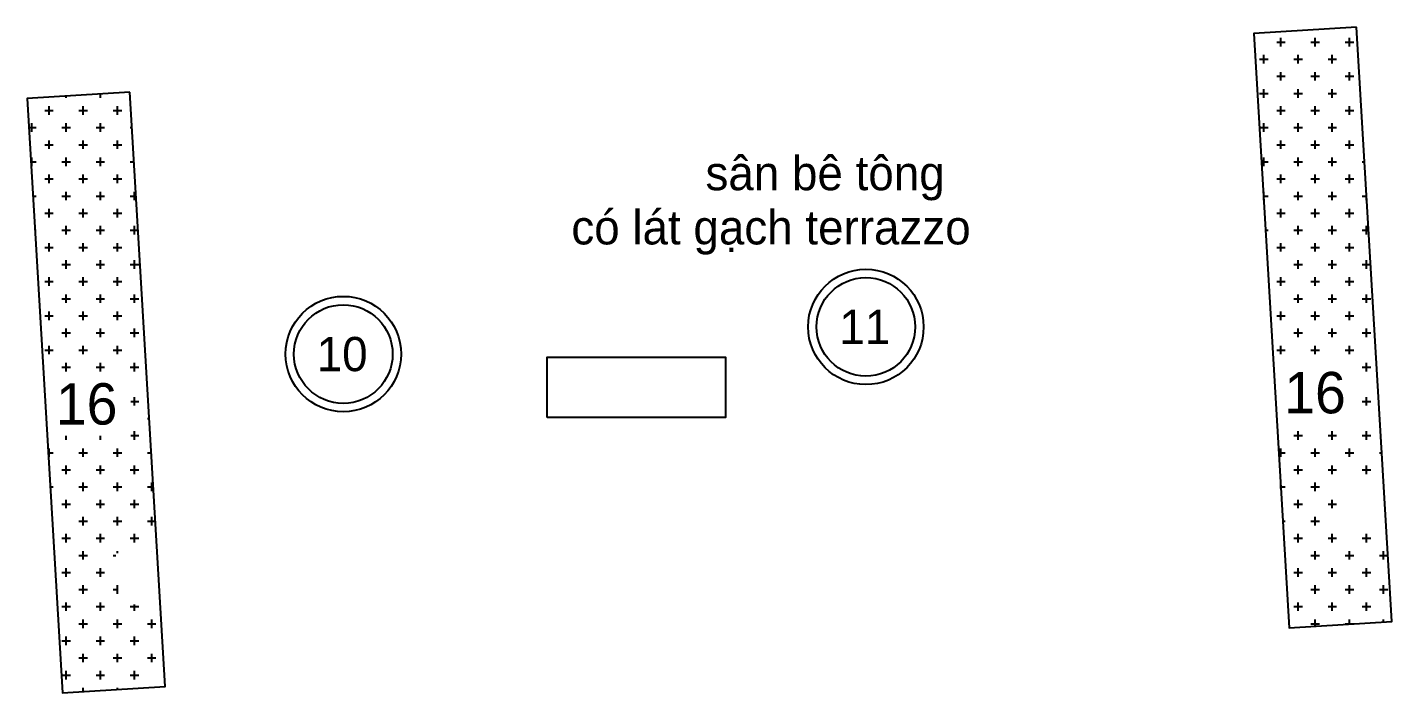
# Model space of a CAD drawing. Extents: x -31423 to 1909503, y -2344077 to 1640342.
# Drawn here: x 67490 to 107362, y -355189 to -335742 of the extents above; entities that cross this region are included whole.
import ezdxf

# ---------------------------------------------------------------- set-up
doc = ezdxf.new("R2010")
doc.units = 0
for name, color, linetype in [('Level 14', 7, 'Continuous'), ('Level 20', 7, 'Continuous'), ('Level 26', 7, 'Continuous'), ('Level 27', 7, 'Continuous'), ('Level 36', 7, 'Continuous')]:
    doc.layers.add(name, color=color, linetype=linetype)

# ---------------------------------------------------------------- blocks, each defined once
blk = doc.blocks.new('1234')
at = {"layer": 'Level 27'}
blk.add_lwpolyline([(-4831, 2), (-4831, 3920), (6737, 3920), (6737, 2)], close=True, dxfattribs=at)

msp = doc.modelspace()

# ---------------------------------------------------------------- linework, layer by layer
at = {"layer": 'Level 14'}
for p, q in [((104125, -336299), (104125, -336049)), ((105125, -336299), (105125, -336049)), ((105625, -335799), (105625, -335784)), ((106125, -336299), (106125, -336049)), ((104000, -336174), (104250, -336174)), ((105000, -336174), (105250, -336174)), ((106000, -336174), (106250, -336174)), ((103500, -336674), (103750, -336674)), ((103625, -336799), (103625, -336549)), ((104500, -336674), (104750, -336674)), ((104625, -336799), (104625, -336549)), ((105500, -336674), (105750, -336674)), ((105625, -336799), (105625, -336549)), ((104000, -337174), (104250, -337174)), ((104125, -337299), (104125, -337049)), ((105000, -337174), (105250, -337174)), ((105125, -337299), (105125, -337049)), ((106000, -337174), (106250, -337174)), ((106125, -337299), (106125, -337049)), ((69625, -337799), (69625, -337693)), ((103500, -337674), (103750, -337674)), ((103625, -337799), (103625, -337549)), ((104500, -337674), (104750, -337674)), ((104625, -337799), (104625, -337549)), ((105500, -337674), (105750, -337674)), ((105625, -337799), (105625, -337549)), ((68125, -338299), (68125, -338049)), ((68625, -337799), (68625, -337752)), ((69125, -338299), (69125, -338049)), ((70125, -338299), (70125, -338049)), ((104125, -338299), (104125, -338049)), ((105125, -338299), (105125, -338049)), ((106125, -338299), (106125, -338049)), ((68000, -338174), (68250, -338174)), ((69000, -338174), (69250, -338174)), ((70000, -338174), (70250, -338174)), ((104000, -338174), (104250, -338174)), ((105000, -338174), (105250, -338174)), ((106000, -338174), (106250, -338174)), ((67541, -338674), (67750, -338674)), ((67625, -338799), (67625, -338549)), ((68500, -338674), (68750, -338674)), ((68625, -338799), (68625, -338549)), ((69500, -338674), (69750, -338674)), ((69625, -338799), (69625, -338549)), ((70500, -338674), (70546, -338674)), ((103500, -338674), (103750, -338674)), ((103625, -338799), (103625, -338549)), ((104500, -338674), (104750, -338674)), ((104625, -338799), (104625, -338549)), ((105500, -338674), (105750, -338674)), ((105625, -338799), (105625, -338549)), ((106500, -338674), (106504, -338674)), ((68000, -339174), (68250, -339174)), ((68125, -339299), (68125, -339049)), ((69000, -339174), (69250, -339174)), ((69125, -339299), (69125, -339049)), ((70000, -339174), (70250, -339174)), ((70125, -339299), (70125, -339049)), ((104000, -339174), (104250, -339174)), ((104125, -339299), (104125, -339049)), ((105000, -339174), (105250, -339174)), ((105125, -339299), (105125, -339049)), ((106000, -339174), (106250, -339174)), ((106125, -339299), (106125, -339049)), ((67601, -339674), (67750, -339674)), ((67625, -339799), (67625, -339549)), ((68500, -339674), (68750, -339674)), ((68625, -339799), (68625, -339549)), ((69500, -339674), (69750, -339674)), ((69625, -339799), (69625, -339549)), ((70500, -339674), (70606, -339674)), ((103558, -339674), (103750, -339674)), ((103625, -339799), (103625, -339549)), ((104500, -339674), (104750, -339674)), ((104625, -339799), (104625, -339549)), ((105500, -339674), (105750, -339674)), ((105625, -339799), (105625, -339549)), ((106500, -339674), (106563, -339674)), ((68125, -340299), (68125, -340049)), ((69125, -340299), (69125, -340049)), ((70125, -340299), (70125, -340049)), ((104125, -340299), (104125, -340049)), ((105125, -340299), (105125, -340049)), ((106125, -340299), (106125, -340049)), ((68000, -340174), (68250, -340174)), ((69000, -340174), (69250, -340174)), ((70000, -340174), (70250, -340174)), ((104000, -340174), (104250, -340174)), ((105000, -340174), (105250, -340174)), ((106000, -340174), (106250, -340174)), ((67660, -340674), (67750, -340674)), ((68500, -340674), (68750, -340674)), ((68625, -340799), (68625, -340549)), ((69500, -340674), (69750, -340674)), ((69625, -340799), (69625, -340549)), ((70500, -340674), (70665, -340674)), ((70625, -340799), (70625, -340549)), ((103618, -340674), (103750, -340674)), ((103625, -340799), (103625, -340549)), ((104500, -340674), (104750, -340674)), ((104625, -340799), (104625, -340549)), ((105500, -340674), (105750, -340674)), ((105625, -340799), (105625, -340549)), ((106500, -340674), (106623, -340674)), ((106625, -340799), (106625, -340710)), ((68000, -341174), (68250, -341174)), ((68125, -341299), (68125, -341049)), ((69000, -341174), (69250, -341174)), ((69125, -341299), (69125, -341049)), ((70000, -341174), (70250, -341174)), ((70125, -341299), (70125, -341049)), ((104000, -341174), (104250, -341174)), ((104125, -341299), (104125, -341049)), ((105000, -341174), (105250, -341174)), ((105125, -341299), (105125, -341049)), ((106000, -341174), (106250, -341174)), ((106125, -341299), (106125, -341049)), ((67719, -341674), (67750, -341674)), ((68500, -341674), (68750, -341674)), ((68625, -341799), (68625, -341549)), ((69500, -341674), (69750, -341674)), ((69625, -341799), (69625, -341549)), ((70500, -341674), (70725, -341674)), ((70625, -341799), (70625, -341549)), ((103677, -341674), (103750, -341674)), ((104500, -341674), (104750, -341674)), ((104625, -341799), (104625, -341549)), ((105500, -341674), (105750, -341674)), ((105625, -341799), (105625, -341549)), ((106500, -341674), (106682, -341674)), ((106625, -341799), (106625, -341549)), ((68125, -342299), (68125, -342049)), ((69125, -342299), (69125, -342049)), ((70125, -342299), (70125, -342049)), ((104125, -342299), (104125, -342049)), ((105125, -342299), (105125, -342049)), ((106125, -342299), (106125, -342049)), ((68000, -342174), (68250, -342174)), ((69000, -342174), (69250, -342174)), ((70000, -342174), (70250, -342174)), ((104000, -342174), (104250, -342174)), ((105000, -342174), (105250, -342174)), ((106000, -342174), (106250, -342174)), ((68500, -342674), (68750, -342674)), ((68625, -342799), (68625, -342549)), ((69500, -342674), (69750, -342674)), ((69625, -342799), (69625, -342549)), ((70500, -342674), (70750, -342674)), ((70625, -342799), (70625, -342549)), ((103736, -342674), (103750, -342674)), ((104500, -342674), (104750, -342674)), ((104625, -342799), (104625, -342549)), ((105500, -342674), (105750, -342674)), ((105625, -342799), (105625, -342549)), ((106500, -342674), (106742, -342674)), ((106625, -342799), (106625, -342549)), ((68000, -343174), (68250, -343174)), ((68125, -343299), (68125, -343049)), ((69000, -343174), (69250, -343174)), ((69125, -343299), (69125, -343049)), ((70000, -343174), (70250, -343174)), ((70125, -343299), (70125, -343049)), ((104000, -343174), (104250, -343174)), ((104125, -343299), (104125, -343049)), ((105000, -343174), (105250, -343174)), ((105125, -343299), (105125, -343049)), ((106000, -343174), (106250, -343174)), ((106125, -343299), (106125, -343049)), ((68500, -343674), (68750, -343674)), ((68625, -343799), (68625, -343549)), ((69500, -343674), (69750, -343674)), ((69625, -343799), (69625, -343549)), ((70500, -343674), (70750, -343674)), ((70625, -343799), (70625, -343549)), ((104500, -343674), (104750, -343674)), ((104625, -343799), (104625, -343549)), ((105500, -343674), (105750, -343674)), ((105625, -343799), (105625, -343549)), ((106500, -343674), (106750, -343674)), ((106625, -343799), (106625, -343549)), ((68125, -344299), (68125, -344049)), ((69125, -344299), (69125, -344049)), ((70125, -344299), (70125, -344049)), ((104125, -344299), (104125, -344049)), ((105125, -344299), (105125, -344049)), ((106125, -344299), (106125, -344049)), ((68000, -344174), (68250, -344174)), ((69000, -344174), (69250, -344174)), ((70000, -344174), (70250, -344174)), ((104000, -344174), (104250, -344174)), ((105000, -344174), (105250, -344174)), ((106000, -344174), (106250, -344174)), ((68500, -344674), (68750, -344674)), ((68625, -344799), (68625, -344549)), ((69500, -344674), (69750, -344674)), ((69625, -344799), (69625, -344549)), ((70500, -344674), (70750, -344674)), ((70625, -344799), (70625, -344549)), ((104500, -344674), (104750, -344674)), ((104625, -344799), (104625, -344549)), ((105500, -344674), (105750, -344674)), ((105625, -344799), (105625, -344549)), ((106500, -344674), (106750, -344674)), ((106625, -344799), (106625, -344549)), ((68000, -345174), (68250, -345174)), ((68125, -345299), (68125, -345049)), ((69000, -345174), (69250, -345174)), ((69125, -345299), (69125, -345049)), ((70000, -345174), (70250, -345174)), ((70125, -345299), (70125, -345049)), ((104000, -345174), (104250, -345174)), ((104125, -345299), (104125, -345049)), ((105000, -345174), (105250, -345174)), ((105125, -345299), (105125, -345049)), ((106000, -345174), (106250, -345174)), ((106125, -345299), (106125, -345049)), ((68500, -345674), (68750, -345674)), ((68625, -345799), (68625, -345549)), ((69500, -345674), (69750, -345674)), ((69625, -345799), (69625, -345549)), ((70500, -345674), (70750, -345674)), ((70625, -345799), (70625, -345549)), ((106500, -345674), (106750, -345674)), ((106625, -345799), (106625, -345549)), ((68000, -346174), (68016, -346174)), ((70514, -346674), (70750, -346674)), ((70625, -346799), (70625, -346549)), ((106500, -346674), (106750, -346674)), ((106625, -346799), (106625, -346549)), ((71000, -347174), (71051, -347174)), ((107000, -347174), (107009, -347174)), ((70514, -347674), (70750, -347674)), ((70625, -347799), (70625, -347549)), ((104500, -347674), (104750, -347674)), ((104625, -347799), (104625, -347549)), ((105500, -347674), (105750, -347674)), ((105625, -347799), (105625, -347549)), ((106500, -347674), (106750, -347674)), ((106625, -347799), (106625, -347549)), ((68125, -348299), (68125, -348049)), ((68625, -347799), (68625, -347683)), ((69125, -348299), (69125, -348049)), ((69625, -347799), (69625, -347683)), ((70125, -348299), (70125, -348049)), ((104125, -348299), (104125, -348049)), ((105125, -348299), (105125, -348049)), ((106125, -348299), (106125, -348049)), ((68105, -348174), (68250, -348174)), ((69000, -348174), (69250, -348174)), ((70000, -348174), (70250, -348174)), ((71000, -348174), (71111, -348174)), ((104063, -348174), (104250, -348174)), ((105000, -348174), (105250, -348174)), ((106000, -348174), (106250, -348174)), ((107000, -348174), (107068, -348174)), ((68500, -348674), (68750, -348674)), ((68625, -348799), (68625, -348549)), ((69500, -348674), (69750, -348674)), ((69625, -348799), (69625, -348549)), ((70500, -348674), (70750, -348674)), ((70625, -348799), (70625, -348549)), ((104500, -348674), (104750, -348674)), ((104625, -348799), (104625, -348549)), ((105500, -348674), (105750, -348674)), ((105625, -348799), (105625, -348549)), ((106500, -348674), (106750, -348674)), ((106625, -348799), (106625, -348549)), ((68165, -349174), (68250, -349174)), ((69000, -349174), (69250, -349174)), ((69125, -349299), (69125, -349049)), ((70000, -349174), (70250, -349174)), ((70125, -349299), (70125, -349049)), ((71000, -349174), (71170, -349174)), ((71125, -349299), (71125, -349049)), ((104122, -349174), (104250, -349174)), ((104125, -349218), (104125, -349049)), ((105000, -349174), (105250, -349174)), ((105125, -349299), (105125, -349049)), ((68625, -349799), (68625, -349549)), ((69625, -349799), (69625, -349549)), ((70625, -349799), (70625, -349549)), ((104625, -349799), (104625, -349549)), ((105625, -349799), (105625, -349549)), ((68500, -349674), (68750, -349674)), ((69125, -350299), (69125, -350049)), ((69500, -349674), (69750, -349674)), ((70125, -350299), (70125, -350049)), ((70500, -349674), (70750, -349674)), ((71125, -350299), (71125, -350049)), ((104500, -349674), (104750, -349674)), ((105125, -350299), (105125, -350049)), ((105500, -349674), (105750, -349674)), ((68224, -350174), (68250, -350174)), ((69000, -350174), (69250, -350174)), ((70000, -350174), (70250, -350174)), ((71000, -350174), (71229, -350174)), ((104182, -350174), (104250, -350174)), ((105000, -350174), (105250, -350174)), ((68500, -350674), (68750, -350674)), ((68625, -350799), (68625, -350549)), ((69500, -350674), (69750, -350674)), ((69625, -350799), (69625, -350549)), ((70500, -350674), (70750, -350674)), ((70625, -350799), (70625, -350549)), ((104500, -350674), (104750, -350674)), ((104625, -350799), (104625, -350549)), ((105500, -350674), (105750, -350674)), ((105625, -350799), (105625, -350549)), ((106500, -350674), (106750, -350674)), ((106625, -350799), (106625, -350549)), ((69000, -351174), (69250, -351174)), ((69125, -351299), (69125, -351049)), ((70000, -351174), (70082, -351174)), ((70125, -351112), (70125, -351049)), ((71125, -351053), (71125, -351049)), ((104241, -351174), (104250, -351174)), ((105000, -351174), (105250, -351174)), ((105125, -351299), (105125, -351049)), ((106000, -351174), (106250, -351174)), ((106125, -351299), (106125, -351049)), ((107000, -351174), (107246, -351174)), ((107125, -351299), (107125, -351049)), ((68625, -351799), (68625, -351549)), ((69625, -351799), (69625, -351549)), ((104625, -351799), (104625, -351549)), ((105625, -351799), (105625, -351549)), ((106625, -351799), (106625, -351549)), ((68500, -351674), (68750, -351674)), ((69125, -352299), (69125, -352049)), ((69500, -351674), (69750, -351674)), ((70125, -352299), (70125, -352049)), ((104500, -351674), (104750, -351674)), ((105125, -352299), (105125, -352049)), ((105500, -351674), (105750, -351674)), ((106125, -352299), (106125, -352049)), ((106500, -351674), (106750, -351674)), ((107125, -352299), (107125, -352049)), ((69000, -352174), (69250, -352174)), ((70000, -352174), (70141, -352174)), ((105000, -352174), (105250, -352174)), ((106000, -352174), (106250, -352174)), ((107000, -352174), (107250, -352174)), ((68500, -352674), (68750, -352674)), ((68625, -352799), (68625, -352549)), ((69500, -352674), (69750, -352674)), ((69625, -352799), (69625, -352549)), ((70500, -352674), (70750, -352674)), ((70625, -352799), (70625, -352607)), ((104500, -352674), (104750, -352674)), ((104625, -352799), (104625, -352549)), ((105500, -352674), (105750, -352674)), ((105625, -352799), (105625, -352549)), ((106500, -352674), (106750, -352674)), ((106625, -352799), (106625, -352549)), ((69000, -353174), (69250, -353174)), ((69125, -353299), (69125, -353049)), ((70000, -353174), (70250, -353174)), ((70125, -353299), (70125, -353049)), ((71000, -353174), (71250, -353174)), ((71125, -353299), (71125, -353049)), ((105000, -353174), (105250, -353174)), ((105125, -353244), (105125, -353049)), ((106000, -353174), (106250, -353174)), ((106125, -353185), (106125, -353049)), ((107125, -353126), (107125, -353049)), ((68625, -353799), (68625, -353549)), ((69625, -353799), (69625, -353549)), ((70625, -353799), (70625, -353549)), ((68500, -353674), (68750, -353674)), ((69125, -354299), (69125, -354049)), ((69500, -353674), (69750, -353674)), ((70125, -354299), (70125, -354049)), ((70500, -353674), (70750, -353674)), ((71125, -354299), (71125, -354049)), ((69000, -354174), (69250, -354174)), ((70000, -354174), (70250, -354174)), ((71000, -354174), (71250, -354174)), ((68500, -354674), (68750, -354674)), ((68625, -354799), (68625, -354549)), ((69500, -354674), (69750, -354674)), ((69625, -354799), (69625, -354549)), ((70500, -354674), (70750, -354674)), ((70625, -354799), (70625, -354549)), ((69125, -355153), (69125, -355049)), ((70125, -355094), (70125, -355049))]:
    msp.add_line(p, q, dxfattribs=at)
at = {"layer": 'Level 20'}
for centre, radius in [((91996, -344498), 1687), ((91996, -344498), 1441), ((76725, -345292), 1687), ((76725, -345292), 1441)]:
    msp.add_circle(centre, radius, dxfattribs=at)
at = {"layer": 'Level 36'}
for points in [[(106330, -335742), (103335, -335920), (104367, -353289), (107362, -353112)], [(70485, -337642), (67490, -337819), (68522, -355189), (71517, -355011)]]:
    msp.add_lwpolyline(points, close=True, dxfattribs=at)

# ---------------------------------------------------------------- block references
at = {"layer": 'Level 26', "xscale": 0.45, "yscale": 0.4499999999970896}
msp.add_blockref('1234', (84857, -347142), dxfattribs=at)

# ---------------------------------------------------------------- texts
at = {"layer": 'Level 20'}
for s, height, p in [('sân bê tông', 1000, (87309, -340504)), ('có lát gạch terrazzo', 1000, (83389, -342088)), ('11', 1000, (91220, -344998)), ('10', 1000, (75948, -345792)), ('16', 1210, (104220, -347024)), ('16', 1210, (68325, -347353))]:
    msp.add_text(s, height=height, dxfattribs=at).set_placement(p)

doc.saveas('drawing.dxf')
